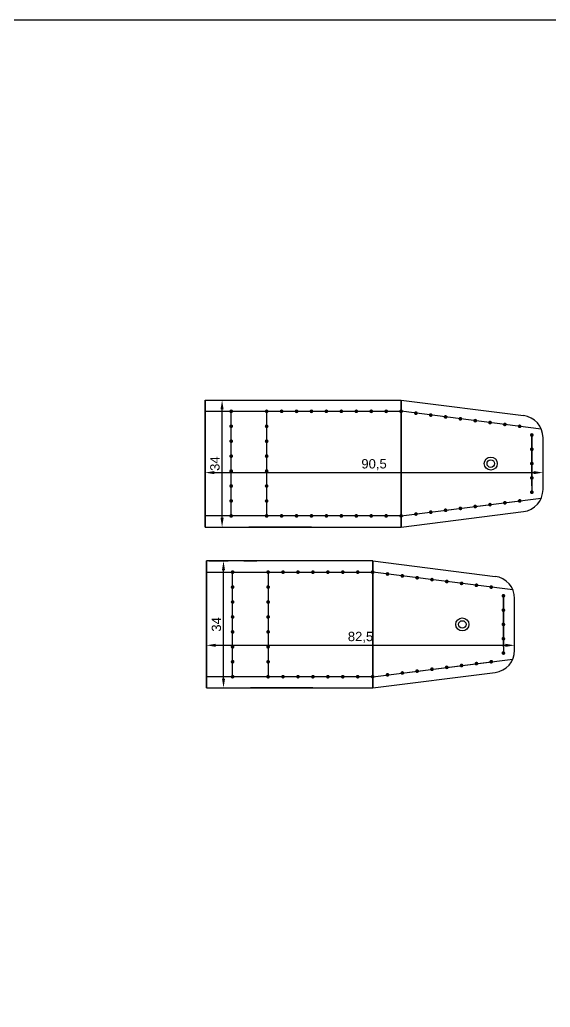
# Model space of a CAD drawing. Header units: millimetres. Extents: x 1335 to 6986, y 304 to 1543.
# Drawn here: x 6101.7 to 6243.7, y 1113.4 to 1377.8 of the extents above; entities that cross this region are included whole.
import ezdxf

# ---------------------------------------------------------------- set-up
doc = ezdxf.new("R2010")
doc.units = ezdxf.units.MM
doc.layers.add('Общий лист', color=7, linetype='Continuous')
doc.styles.get("Standard").update_dxf_attribs({"font": 'arial.ttf'})
doc.dimstyles.new('ISO-25', dxfattribs={"dimtxt": 2.5, "dimasz": 2.5, "dimexe": 1.25, "dimexo": 0.625, "dimtad": 1, "dimtxsty": 'Standard', "dimcen": 2.5, "dimadec": 0, "dimazin": 0, "dimtfac": 1, "dimtmove": 0, "dimatfit": 3, "dimfxl": 1, "dimarcsym": 0})

# ---------------------------------------------------------------- blocks, each defined once
blk = doc.blocks.new('*D115')
at = {"color": 0, "lineweight": -2, "transparency": 16777216}
for p, q in [((6151.94, 1275.98), (6157.13, 1275.98)), ((6155.88, 1244.48), (6155.88, 1273.48)), ((6151.94, 1241.98), (6157.13, 1241.98))]:
    blk.add_line(p, q, dxfattribs=at)
at = {"color": 0, "transparency": 16777216}
for points in [[(6155.46, 1273.48), (6156.3, 1273.48), (6155.88, 1275.98)], [(6155.46, 1244.48), (6156.3, 1244.48), (6155.88, 1241.98)]]:
    blk.add_solid(points, dxfattribs=at)
at = {"layer": 'Defpoints', "color": 0, "transparency": 16777216}
for p in [(6151.32, 1275.98), (6155.88, 1275.98), (6151.32, 1241.98)]:
    blk.add_point(p, dxfattribs=at)
at = {"color": 0, "transparency": 16777216, "insert": (6153.98, 1258.98), "char_height": 2.5, "attachment_point": 5, "rotation": 90}
blk.add_mtext('34', dxfattribs=at)
blk = doc.blocks.new('*D129')
at = {"color": 0, "lineweight": -2, "transparency": 16777216}
for p, q in [((6152.33, 1232.92), (6157.52, 1232.92)), ((6156.27, 1201.42), (6156.27, 1230.42)), ((6152.33, 1198.92), (6157.52, 1198.92))]:
    blk.add_line(p, q, dxfattribs=at)
at = {"color": 0, "transparency": 16777216}
for points in [[(6155.85, 1230.42), (6156.68, 1230.42), (6156.27, 1232.92)], [(6155.85, 1201.42), (6156.68, 1201.42), (6156.27, 1198.92)]]:
    blk.add_solid(points, dxfattribs=at)
at = {"layer": 'Defpoints', "color": 0, "transparency": 16777216}
for p in [(6151.7, 1232.92), (6156.27, 1232.92), (6151.7, 1198.92)]:
    blk.add_point(p, dxfattribs=at)
at = {"color": 0, "transparency": 16777216, "insert": (6154.37, 1215.92), "char_height": 2.5, "attachment_point": 5, "rotation": 90}
blk.add_mtext('34', dxfattribs=at)
blk = doc.blocks.new('*D130')
at = {"color": 0, "lineweight": -2, "transparency": 16777216}
for p, q in [((6151.7, 1199.55), (6151.7, 1211.58)), ((6234.2, 1209.64), (6234.2, 1211.58)), ((6154.2, 1210.33), (6231.7, 1210.33))]:
    blk.add_line(p, q, dxfattribs=at)
at = {"color": 0, "transparency": 16777216}
for points in [[(6154.2, 1210.75), (6154.2, 1209.91), (6151.7, 1210.33)], [(6231.7, 1210.75), (6231.7, 1209.91), (6234.2, 1210.33)]]:
    blk.add_solid(points, dxfattribs=at)
at = {"layer": 'Defpoints', "color": 0, "transparency": 16777216}
for p in [(6234.2, 1210.33), (6234.2, 1209.01), (6151.7, 1198.92)]:
    blk.add_point(p, dxfattribs=at)
at = {"color": 0, "transparency": 16777216, "insert": (6192.95, 1212.46), "char_height": 2.5, "attachment_point": 5}
blk.add_mtext('82,5', dxfattribs=at)
blk = doc.blocks.new('*D131')
at = {"color": 0, "lineweight": -2, "transparency": 16777216}
for p, q in [((6151.32, 1242.61), (6151.32, 1257.82)), ((6153.82, 1256.57), (6239.32, 1256.57)), ((6241.82, 1252.7), (6241.82, 1257.82))]:
    blk.add_line(p, q, dxfattribs=at)
at = {"color": 0, "transparency": 16777216}
for points in [[(6153.82, 1256.99), (6153.82, 1256.16), (6151.32, 1256.57)], [(6239.32, 1256.99), (6239.32, 1256.16), (6241.82, 1256.57)]]:
    blk.add_solid(points, dxfattribs=at)
at = {"layer": 'Defpoints', "color": 0, "transparency": 16777216}
for p in [(6241.82, 1256.57), (6241.82, 1252.07), (6151.32, 1241.98)]:
    blk.add_point(p, dxfattribs=at)
at = {"color": 0, "transparency": 16777216, "insert": (6196.57, 1258.7), "char_height": 2.5, "attachment_point": 5}
blk.add_mtext('90,5', dxfattribs=at)

msp = doc.modelspace()

# ---------------------------------------------------------------- hatches: boundary and pattern name
h = msp.add_hatch(color=256)
h.dxf.hatch_style = 1
h.paths.add_polyline_path([(6158.817, 1272.982, 1), (6157.817, 1272.982, 1)])
h = msp.add_hatch(color=256)
h.dxf.hatch_style = 1
h.paths.add_polyline_path([(6168.317, 1272.982, 1), (6167.317, 1272.982, 1)])
h = msp.add_hatch(color=256)
h.dxf.hatch_style = 1
h.paths.add_polyline_path([(6168.317, 1272.982, 1), (6167.317, 1272.982, 1)])
h = msp.add_hatch(color=256)
h.dxf.hatch_style = 1
h.paths.add_polyline_path([(6172.317, 1272.982, 1), (6171.317, 1272.982, 1)])
h = msp.add_hatch(color=256)
h.dxf.hatch_style = 1
h.paths.add_polyline_path([(6176.317, 1272.982, 1), (6175.317, 1272.982, 1)])
h = msp.add_hatch(color=256)
h.dxf.hatch_style = 1
h.paths.add_polyline_path([(6180.317, 1272.982, 1), (6179.317, 1272.982, 1)])
h = msp.add_hatch(color=256)
h.dxf.hatch_style = 1
h.paths.add_polyline_path([(6184.317, 1272.982, 1), (6183.317, 1272.982, 1)])
h = msp.add_hatch(color=256)
h.dxf.hatch_style = 1
h.paths.add_polyline_path([(6188.317, 1272.982, 1), (6187.317, 1272.982, 1)])
h = msp.add_hatch(color=256)
h.dxf.hatch_style = 1
h.paths.add_polyline_path([(6192.317, 1272.982, 1), (6191.317, 1272.982, 1)])
h = msp.add_hatch(color=256)
h.dxf.hatch_style = 1
h.paths.add_polyline_path([(6196.317, 1272.982, 1), (6195.317, 1272.982, 1)])
h = msp.add_hatch(color=256)
h.dxf.hatch_style = 1
h.paths.add_polyline_path([(6200.317, 1272.982, 1), (6199.317, 1272.982, 1)])
h = msp.add_hatch(color=256)
h.dxf.hatch_style = 1
h.paths.add_polyline_path([(6204.317, 1272.982, 1), (6203.317, 1272.982, 1)])
h = msp.add_hatch(color=256)
h.dxf.hatch_style = 1
h.paths.add_polyline_path([(6208.285, 1272.481, 1), (6207.285, 1272.481, 1)])
h = msp.add_hatch(color=256)
h.dxf.hatch_style = 1
h.paths.add_polyline_path([(6212.254, 1271.979, 1), (6211.254, 1271.979, 1)])
h = msp.add_hatch(color=256)
h.dxf.hatch_style = 1
h.paths.add_polyline_path([(6216.222, 1271.477, 1), (6215.222, 1271.477, 1)])
h = msp.add_hatch(color=256)
h.dxf.hatch_style = 1
h.paths.add_polyline_path([(6158.817, 1268.982, 1), (6157.817, 1268.982, 1)])
h = msp.add_hatch(color=256)
h.dxf.hatch_style = 1
h.paths.add_polyline_path([(6168.317, 1268.982, 1), (6167.317, 1268.982, 1)])
h = msp.add_hatch(color=256)
h.dxf.hatch_style = 1
h.paths.add_polyline_path([(6220.191, 1270.976, 1), (6219.191, 1270.976, 1)])
h = msp.add_hatch(color=256)
h.dxf.hatch_style = 1
h.paths.add_polyline_path([(6224.159, 1270.474, 1), (6223.159, 1270.474, 1)])
h = msp.add_hatch(color=256)
h.dxf.hatch_style = 1
h.paths.add_polyline_path([(6228.127, 1269.972, 1), (6227.127, 1269.972, 1)])
h = msp.add_hatch(color=256)
h.dxf.hatch_style = 1
h.paths.add_polyline_path([(6232.096, 1269.471, 1), (6231.096, 1269.471, 1)])
h = msp.add_hatch(color=256)
h.dxf.hatch_style = 1
h.paths.add_polyline_path([(6236.064, 1268.969, 1), (6235.064, 1268.969, 1)])
h = msp.add_hatch(color=256)
h.dxf.hatch_style = 1
h.paths.add_polyline_path([(6239.317, 1266.64, 1), (6238.317, 1266.64, 1)])
h = msp.add_hatch(color=256)
h.dxf.hatch_style = 1
h.paths.add_polyline_path([(6158.817, 1264.982, 1), (6157.817, 1264.982, 1)])
h = msp.add_hatch(color=256)
h.dxf.hatch_style = 1
h.paths.add_polyline_path([(6168.317, 1264.982, 1), (6167.317, 1264.982, 1)])
h = msp.add_hatch(color=256)
h.dxf.hatch_style = 1
h.paths.add_polyline_path([(6158.817, 1260.982, 1), (6157.817, 1260.982, 1)])
h = msp.add_hatch(color=256)
h.dxf.hatch_style = 1
h.paths.add_polyline_path([(6168.317, 1260.982, 1), (6167.317, 1260.982, 1)])
h = msp.add_hatch(color=256)
h.dxf.hatch_style = 1
h.paths.add_polyline_path([(6239.317, 1262.811, 1), (6238.317, 1262.811, 1)])
h = msp.add_hatch(color=256)
h.dxf.hatch_style = 1
h.paths.add_polyline_path([(6239.317, 1258.981, 1), (6238.317, 1258.981, 1)])
h = msp.add_hatch(color=256)
h.dxf.hatch_style = 1
h.paths.add_polyline_path([(6158.817, 1256.982, 1), (6157.817, 1256.982, 1)])
h = msp.add_hatch(color=256)
h.dxf.hatch_style = 1
h.paths.add_polyline_path([(6168.317, 1256.982, 1), (6167.317, 1256.982, 1)])
h = msp.add_hatch(color=256)
h.dxf.hatch_style = 1
h.paths.add_polyline_path([(6158.817, 1252.982, 1), (6157.817, 1252.982, 1)])
h = msp.add_hatch(color=256)
h.dxf.hatch_style = 1
h.paths.add_polyline_path([(6168.317, 1252.982, 1), (6167.317, 1252.982, 1)])
h = msp.add_hatch(color=256)
h.dxf.hatch_style = 1
h.paths.add_polyline_path([(6239.317, 1255.151, 1), (6238.317, 1255.151, 1)])
h = msp.add_hatch(color=256)
h.dxf.hatch_style = 1
h.paths.add_polyline_path([(6239.317, 1251.321, 1), (6238.317, 1251.321, 1)])
h = msp.add_hatch(color=256)
h.dxf.hatch_style = 1
h.paths.add_polyline_path([(6158.817, 1248.982, 1), (6157.817, 1248.982, 1)])
h = msp.add_hatch(color=256)
h.dxf.hatch_style = 1
h.paths.add_polyline_path([(6168.317, 1248.982, 1), (6167.317, 1248.982, 1)])
h = msp.add_hatch(color=256)
h.dxf.hatch_style = 1
h.paths.add_polyline_path([(6224.159, 1247.489, 1), (6223.159, 1247.489, 1)])
h = msp.add_hatch(color=256)
h.dxf.hatch_style = 1
h.paths.add_polyline_path([(6228.128, 1247.99, 1), (6227.128, 1247.99, 1)])
h = msp.add_hatch(color=256)
h.dxf.hatch_style = 1
h.paths.add_polyline_path([(6232.096, 1248.491, 1), (6231.096, 1248.491, 1)])
h = msp.add_hatch(color=256)
h.dxf.hatch_style = 1
h.paths.add_polyline_path([(6236.065, 1248.993, 1), (6235.065, 1248.993, 1)])
h = msp.add_hatch(color=256)
h.dxf.hatch_style = 1
h.paths.add_polyline_path([(6158.817, 1244.982, 1), (6157.817, 1244.982, 1)])
h = msp.add_hatch(color=256)
h.dxf.hatch_style = 1
h.paths.add_polyline_path([(6168.317, 1244.982, 1), (6167.317, 1244.982, 1)])
h = msp.add_hatch(color=256)
h.dxf.hatch_style = 1
h.paths.add_polyline_path([(6172.317, 1244.982, 1), (6171.317, 1244.982, 1)])
h = msp.add_hatch(color=256)
h.dxf.hatch_style = 1
h.paths.add_polyline_path([(6176.317, 1244.982, 1), (6175.317, 1244.982, 1)])
h = msp.add_hatch(color=256)
h.dxf.hatch_style = 1
h.paths.add_polyline_path([(6180.317, 1244.982, 1), (6179.317, 1244.982, 1)])
h = msp.add_hatch(color=256)
h.dxf.hatch_style = 1
h.paths.add_polyline_path([(6184.317, 1244.982, 1), (6183.317, 1244.982, 1)])
h = msp.add_hatch(color=256)
h.dxf.hatch_style = 1
h.paths.add_polyline_path([(6188.317, 1244.982, 1), (6187.317, 1244.982, 1)])
h = msp.add_hatch(color=256)
h.dxf.hatch_style = 1
h.paths.add_polyline_path([(6192.317, 1244.982, 1), (6191.317, 1244.982, 1)])
h = msp.add_hatch(color=256)
h.dxf.hatch_style = 1
h.paths.add_polyline_path([(6196.317, 1244.982, 1), (6195.317, 1244.982, 1)])
h = msp.add_hatch(color=256)
h.dxf.hatch_style = 1
h.paths.add_polyline_path([(6200.317, 1244.982, 1), (6199.317, 1244.982, 1)])
h = msp.add_hatch(color=256)
h.dxf.hatch_style = 1
h.paths.add_polyline_path([(6204.317, 1244.982, 1), (6203.317, 1244.982, 1)])
h = msp.add_hatch(color=256)
h.dxf.hatch_style = 1
h.paths.add_polyline_path([(6208.285, 1245.484, 1), (6207.285, 1245.484, 1)])
h = msp.add_hatch(color=256)
h.dxf.hatch_style = 1
h.paths.add_polyline_path([(6212.254, 1245.985, 1), (6211.254, 1245.985, 1)])
h = msp.add_hatch(color=256)
h.dxf.hatch_style = 1
h.paths.add_polyline_path([(6216.222, 1246.486, 1), (6215.222, 1246.486, 1)])
h = msp.add_hatch(color=256)
h.dxf.hatch_style = 1
h.paths.add_polyline_path([(6220.191, 1246.988, 1), (6219.191, 1246.988, 1)])
h = msp.add_hatch(color=256)
h.dxf.hatch_style = 1
h.paths.add_polyline_path([(6159.203, 1229.923, 1), (6158.203, 1229.923, 1)])
h = msp.add_hatch(color=256)
h.dxf.hatch_style = 1
h.paths.add_polyline_path([(6168.703, 1229.923, 1), (6167.703, 1229.923, 1)])
h = msp.add_hatch(color=256)
h.dxf.hatch_style = 1
h.paths.add_polyline_path([(6168.703, 1229.923, 1), (6167.703, 1229.923, 1)])
h = msp.add_hatch(color=256)
h.dxf.hatch_style = 1
h.paths.add_polyline_path([(6172.703, 1229.923, 1), (6171.703, 1229.923, 1)])
h = msp.add_hatch(color=256)
h.dxf.hatch_style = 1
h.paths.add_polyline_path([(6176.703, 1229.923, 1), (6175.703, 1229.923, 1)])
h = msp.add_hatch(color=256)
h.dxf.hatch_style = 1
h.paths.add_polyline_path([(6180.703, 1229.923, 1), (6179.703, 1229.923, 1)])
h = msp.add_hatch(color=256)
h.dxf.hatch_style = 1
h.paths.add_polyline_path([(6184.703, 1229.923, 1), (6183.703, 1229.923, 1)])
h = msp.add_hatch(color=256)
h.dxf.hatch_style = 1
h.paths.add_polyline_path([(6188.703, 1229.923, 1), (6187.703, 1229.923, 1)])
h = msp.add_hatch(color=256)
h.dxf.hatch_style = 1
h.paths.add_polyline_path([(6192.703, 1229.923, 1), (6191.703, 1229.923, 1)])
h = msp.add_hatch(color=256)
h.dxf.hatch_style = 1
h.paths.add_polyline_path([(6196.703, 1229.923, 1), (6195.703, 1229.923, 1)])
h = msp.add_hatch(color=256)
h.dxf.hatch_style = 1
h.paths.add_polyline_path([(6196.703, 1229.923, 1), (6195.703, 1229.923, 1)])
h = msp.add_hatch(color=256)
h.dxf.hatch_style = 1
h.paths.add_polyline_path([(6200.671, 1229.421, 1), (6199.671, 1229.421, 1)])
h = msp.add_hatch(color=256)
h.dxf.hatch_style = 1
h.paths.add_polyline_path([(6204.64, 1228.92, 1), (6203.64, 1228.92, 1)])
h = msp.add_hatch(color=256)
h.dxf.hatch_style = 1
h.paths.add_polyline_path([(6208.608, 1228.418, 1), (6207.608, 1228.418, 1)])
h = msp.add_hatch(color=256)
h.dxf.hatch_style = 1
h.paths.add_polyline_path([(6212.577, 1227.916, 1), (6211.577, 1227.916, 1)])
h = msp.add_hatch(color=256)
h.dxf.hatch_style = 1
h.paths.add_polyline_path([(6216.545, 1227.415, 1), (6215.545, 1227.415, 1)])
h = msp.add_hatch(color=256)
h.dxf.hatch_style = 1
h.paths.add_polyline_path([(6220.513, 1226.913, 1), (6219.513, 1226.913, 1)])
h = msp.add_hatch(color=256)
h.dxf.hatch_style = 1
h.paths.add_polyline_path([(6224.482, 1226.411, 1), (6223.482, 1226.411, 1)])
h = msp.add_hatch(color=256)
h.dxf.hatch_style = 1
h.paths.add_polyline_path([(6159.203, 1225.923, 1), (6158.203, 1225.923, 1)])
h = msp.add_hatch(color=256)
h.dxf.hatch_style = 1
h.paths.add_polyline_path([(6168.703, 1225.923, 1), (6167.703, 1225.923, 1)])
h = msp.add_hatch(color=256)
h.dxf.hatch_style = 1
h.paths.add_polyline_path([(6228.45, 1225.91, 1), (6227.45, 1225.91, 1)])
h = msp.add_hatch(color=256)
h.dxf.hatch_style = 1
h.paths.add_polyline_path([(6159.203, 1221.923, 1), (6158.203, 1221.923, 1)])
h = msp.add_hatch(color=256)
h.dxf.hatch_style = 1
h.paths.add_polyline_path([(6168.703, 1221.923, 1), (6167.703, 1221.923, 1)])
h = msp.add_hatch(color=256)
h.dxf.hatch_style = 1
h.paths.add_polyline_path([(6231.703, 1223.581, 1), (6230.703, 1223.581, 1)])
h = msp.add_hatch(color=256)
h.dxf.hatch_style = 1
h.paths.add_polyline_path([(6231.703, 1219.752, 1), (6230.703, 1219.752, 1)])
h = msp.add_hatch(color=256)
h.dxf.hatch_style = 1
h.paths.add_polyline_path([(6159.203, 1217.923, 1), (6158.203, 1217.923, 1)])
h = msp.add_hatch(color=256)
h.dxf.hatch_style = 1
h.paths.add_polyline_path([(6168.703, 1217.923, 1), (6167.703, 1217.923, 1)])
h = msp.add_hatch(color=256)
h.dxf.hatch_style = 1
h.paths.add_polyline_path([(6231.703, 1215.922, 1), (6230.703, 1215.922, 1)])
h = msp.add_hatch(color=256)
h.dxf.hatch_style = 1
h.paths.add_polyline_path([(6159.203, 1213.923, 1), (6158.203, 1213.923, 1)])
h = msp.add_hatch(color=256)
h.dxf.hatch_style = 1
h.paths.add_polyline_path([(6168.703, 1213.923, 1), (6167.703, 1213.923, 1)])
h = msp.add_hatch(color=256)
h.dxf.hatch_style = 1
h.paths.add_polyline_path([(6231.703, 1212.092, 1), (6230.703, 1212.092, 1)])
h = msp.add_hatch(color=256)
h.dxf.hatch_style = 1
h.paths.add_polyline_path([(6159.203, 1209.923, 1), (6158.203, 1209.923, 1)])
h = msp.add_hatch(color=256)
h.dxf.hatch_style = 1
h.paths.add_polyline_path([(6168.703, 1209.923, 1), (6167.703, 1209.923, 1)])
h = msp.add_hatch(color=256)
h.dxf.hatch_style = 1
h.paths.add_polyline_path([(6231.703, 1208.262, 1), (6230.703, 1208.262, 1)])
h = msp.add_hatch(color=256)
h.dxf.hatch_style = 1
h.paths.add_polyline_path([(6159.203, 1205.923, 1), (6158.203, 1205.923, 1)])
h = msp.add_hatch(color=256)
h.dxf.hatch_style = 1
h.paths.add_polyline_path([(6168.703, 1205.923, 1), (6167.703, 1205.923, 1)])
h = msp.add_hatch(color=256)
h.dxf.hatch_style = 1
h.paths.add_polyline_path([(6224.482, 1205.432, 1), (6223.482, 1205.432, 1)])
h = msp.add_hatch(color=256)
h.dxf.hatch_style = 1
h.paths.add_polyline_path([(6228.451, 1205.933, 1), (6227.451, 1205.933, 1)])
h = msp.add_hatch(color=256)
h.dxf.hatch_style = 1
h.paths.add_polyline_path([(6204.64, 1202.926, 1), (6203.64, 1202.926, 1)])
h = msp.add_hatch(color=256)
h.dxf.hatch_style = 1
h.paths.add_polyline_path([(6208.608, 1203.427, 1), (6207.608, 1203.427, 1)])
h = msp.add_hatch(color=256)
h.dxf.hatch_style = 1
h.paths.add_polyline_path([(6212.577, 1203.928, 1), (6211.577, 1203.928, 1)])
h = msp.add_hatch(color=256)
h.dxf.hatch_style = 1
h.paths.add_polyline_path([(6216.545, 1204.43, 1), (6215.545, 1204.43, 1)])
h = msp.add_hatch(color=256)
h.dxf.hatch_style = 1
h.paths.add_polyline_path([(6220.514, 1204.931, 1), (6219.514, 1204.931, 1)])
h = msp.add_hatch(color=256)
h.dxf.hatch_style = 1
h.paths.add_polyline_path([(6159.203, 1201.923, 1), (6158.203, 1201.923, 1)])
h = msp.add_hatch(color=256)
h.dxf.hatch_style = 1
h.paths.add_polyline_path([(6168.703, 1201.923, 1), (6167.703, 1201.923, 1)])
h = msp.add_hatch(color=256)
h.dxf.hatch_style = 1
h.paths.add_polyline_path([(6172.703, 1201.923, 1), (6171.703, 1201.923, 1)])
h = msp.add_hatch(color=256)
h.dxf.hatch_style = 1
h.paths.add_polyline_path([(6176.703, 1201.923, 1), (6175.703, 1201.923, 1)])
h = msp.add_hatch(color=256)
h.dxf.hatch_style = 1
h.paths.add_polyline_path([(6180.703, 1201.923, 1), (6179.703, 1201.923, 1)])
h = msp.add_hatch(color=256)
h.dxf.hatch_style = 1
h.paths.add_polyline_path([(6184.703, 1201.923, 1), (6183.703, 1201.923, 1)])
h = msp.add_hatch(color=256)
h.dxf.hatch_style = 1
h.paths.add_polyline_path([(6188.703, 1201.923, 1), (6187.703, 1201.923, 1)])
h = msp.add_hatch(color=256)
h.dxf.hatch_style = 1
h.paths.add_polyline_path([(6192.703, 1201.923, 1), (6191.703, 1201.923, 1)])
h = msp.add_hatch(color=256)
h.dxf.hatch_style = 1
h.paths.add_polyline_path([(6196.703, 1201.923, 1), (6195.703, 1201.923, 1)])
h = msp.add_hatch(color=256)
h.dxf.hatch_style = 1
h.paths.add_polyline_path([(6196.703, 1201.923, 1), (6195.703, 1201.923, 1)])
h = msp.add_hatch(color=256)
h.dxf.hatch_style = 1
h.paths.add_polyline_path([(6200.671, 1202.424, 1), (6199.671, 1202.424, 1)])

# ---------------------------------------------------------------- linework, layer by layer
for p, q in [((6151.317, 1241.982), (6151.317, 1275.982)), ((6151.317, 1275.982), (6151.317, 1272.982)), ((6151.317, 1275.982), (6203.817, 1275.982)), ((6151.317, 1274.982), (6151.317, 1242.982)), ((6203.817, 1275.982), (6203.817, 1241.982)), ((6203.817, 1275.982), (6236.569, 1271.845)), ((6203.817, 1241.982), (6203.817, 1275.982)), ((6203.817, 1242.982), (6203.817, 1274.982)), ((6203.817, 1274.982), (6203.817, 1242.982)), ((6203.817, 1242.982), (6203.817, 1274.982)), ((6151.317, 1272.982), (6203.817, 1272.982)), ((6158.317, 1244.982), (6158.317, 1272.982)), ((6167.817, 1272.982), (6167.817, 1244.982)), ((6203.817, 1272.982), (6203.817, 1244.982)), ((6241.339, 1268.239), (6203.817, 1272.982)), ((6238.817, 1252.993), (6238.817, 1266.64)), ((6238.817, 1266.64), (6238.817, 1251.321)), ((6238.817, 1252.993), (6238.817, 1264.969)), ((6241.817, 1252.072), (6241.817, 1265.893)), ((6203.817, 1244.982), (6241.337, 1249.722)), ((6203.817, 1244.982), (6235.565, 1248.993)), ((6203.817, 1241.982), (6236.569, 1246.12)), ((6203.817, 1244.982), (6151.317, 1244.982)), ((6151.317, 1242.982), (6151.317, 1241.982)), ((6203.817, 1241.982), (6203.817, 1244.982)), ((6151.317, 1241.982), (6199.817, 1241.982)), ((6151.317, 1241.982), (6203.817, 1241.982)), ((6161.317, 1241.982), (6164.817, 1241.982)), ((6164.817, 1241.982), (6163.067, 1241.982)), ((6179.817, 1241.982), (6164.817, 1241.982)), ((6151.703, 1198.923), (6151.703, 1232.923)), ((6151.703, 1232.923), (6151.703, 1229.923)), ((6196.203, 1232.923), (6151.703, 1232.923)), ((6151.703, 1232.923), (6151.703, 1229.923)), ((6161.703, 1232.923), (6165.203, 1232.923)), ((6161.703, 1232.923), (6165.203, 1232.923)), ((6165.203, 1232.923), (6163.453, 1232.923)), ((6180.203, 1232.923), (6165.203, 1232.923)), ((6196.203, 1232.923), (6196.203, 1198.923)), ((6196.203, 1232.923), (6228.955, 1228.786)), ((6196.203, 1198.923), (6196.203, 1232.923)), ((6151.703, 1231.923), (6151.703, 1199.923)), ((6151.703, 1229.923), (6196.203, 1229.923)), ((6158.703, 1201.923), (6158.703, 1229.923)), ((6165.203, 1229.923), (6168.203, 1229.923)), ((6168.203, 1229.923), (6168.203, 1201.923)), ((6196.203, 1199.923), (6196.203, 1231.923)), ((6196.203, 1231.923), (6196.203, 1199.923)), ((6196.203, 1199.923), (6196.203, 1231.923)), ((6196.203, 1229.923), (6196.203, 1201.923)), ((6233.725, 1225.18), (6196.203, 1229.923)), ((6196.203, 1229.923), (6196.203, 1201.923)), ((6231.203, 1209.933), (6231.203, 1223.581)), ((6231.203, 1223.581), (6231.203, 1208.262)), ((6231.203, 1209.933), (6231.203, 1221.91)), ((6234.203, 1209.013), (6234.203, 1222.833)), ((6196.203, 1201.923), (6233.723, 1206.663)), ((6196.203, 1201.923), (6227.951, 1205.933)), ((6196.203, 1198.923), (6228.955, 1203.06)), ((6196.203, 1201.923), (6151.703, 1201.923)), ((6161.703, 1201.923), (6158.703, 1201.923)), ((6151.703, 1199.923), (6151.703, 1198.923)), ((6151.703, 1198.923), (6196.203, 1198.923)), ((6161.703, 1198.923), (6165.203, 1198.923)), ((6165.203, 1198.923), (6163.453, 1198.923)), ((6180.203, 1198.923), (6165.203, 1198.923))]:
    msp.add_line(p, q)
for centre, radius in [((6227.817, 1258.982), 1.75), ((6227.817, 1258.982), 1), ((6220.203, 1215.923), 1.75), ((6220.203, 1215.923), 1)]:
    msp.add_circle(centre, radius)
for centre, start, end in [((6235.817, 1265.893), 0, 82.80077), ((6235.817, 1252.072), 277.19923, 0), ((6228.203, 1222.833), 0, 82.80077), ((6228.203, 1209.013), 277.19923, 0)]:
    msp.add_arc(centre, 6, start, end)
at = {"layer": 'Общий лист', "color": 2}
msp.add_lwpolyline([(5326.319, 1377.818), (6986.189, 1377.818), (6986.189, 303.806), (5326.319, 303.806)], close=True, dxfattribs=at)

# ---------------------------------------------------------------- dimensions: what is measured, and where the dimension line sits
at = {"color": 3}
for base, p1, p2, picture, middle in [((6155.881, 1275.982), (6151.317, 1241.982), (6151.317, 1275.982), '*D115', (6153.979, 1258.982)), ((6156.267, 1232.923), (6151.703, 1198.923), (6151.703, 1232.923), '*D129', (6154.365, 1215.923))]:
    dim = msp.add_linear_dim(base=base, p1=p1, p2=p2, angle=90, dimstyle='ISO-25', dxfattribs=at)
    dim.commit()
    dim.dimension.update_dxf_attribs({"geometry": picture, "text_midpoint": middle})
for base, p1, p2, picture, middle in [((6241.817, 1256.573), (6151.317, 1241.982), (6241.817, 1252.072), '*D131', (6196.567, 1258.7)), ((6234.203, 1210.328), (6151.703, 1198.923), (6234.203, 1209.013), '*D130', (6192.953, 1212.456))]:
    dim = msp.add_linear_dim(base=base, p1=p1, p2=p2, dimstyle='ISO-25', dxfattribs=at)
    dim.commit()
    dim.dimension.update_dxf_attribs({"geometry": picture, "text_midpoint": middle})

doc.saveas('drawing.dxf')
